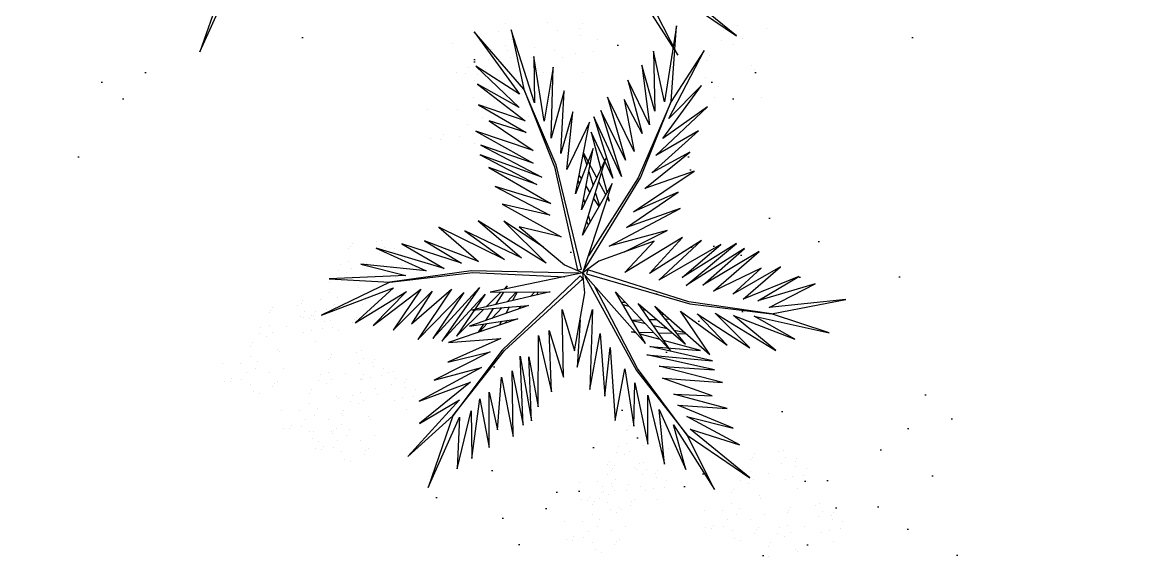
# Model space of a CAD drawing. Header units: millimetres. Extents: x 166 to 289, y 88 to 139.
# Drawn here: x 178.259 to 181.451, y 124.971 to 126.494 of the extents above; entities that cross this region are included whole.
import ezdxf

# ---------------------------------------------------------------- set-up
doc = ezdxf.new("R2010")
doc.units = ezdxf.units.MM
doc.header["$LTSCALE"] = 0.6
doc.layers.add('VEGETAÇAO', color=76, linetype='Continuous')

msp = doc.modelspace()

# ---------------------------------------------------------------- hatches: boundary and pattern name
at = {"layer": 'VEGETAÇAO', "lineweight": -3}
h = msp.add_hatch(dxfattribs=at)
h.set_pattern_fill('AR-SAND', color=256, scale=0.01, angle=45, style=0)
h.set_pattern_definition([(82.5, (5.93117, 0.92942), (-0.35738135, 0.3347535), [0, -0.38608, 0, -0.4318, 0, -0.41275]), (52.5, (5.9312, 0.9294), (-0.189011, 0.8247329), [0, -0.20828, 0, -0.34798, 0, -0.13335]), (12.5, (5.71025, 0.7085), (0.5582998, 0.5603323), [0, -0.127, 0, -0.4572, 0, -0.5969]), (2.5, (5.71025, 0.7085), (0.3822811, 0.6975508), [0, -0.0635, 0, -0.29972, 0, -0.3429])])
h.paths.add_polyline_path([(179.1822, 126.8591, 1), (177.6328, 126.8591, 1)])
at = {"layer": 'VEGETAÇAO'}
h = msp.add_hatch(dxfattribs=at)
h.set_pattern_fill('AR-SAND', color=98, scale=0.01, angle=45, style=0)
h.set_pattern_definition([(82.5, (7.666, 0.92942), (-0.35738135, 0.3347535), [0, -0.38608, 0, -0.4318, 0, -0.41275]), (52.5, (7.666, 0.9294), (-0.189011, 0.8247329), [0, -0.20828, 0, -0.34798, 0, -0.13335]), (12.5, (7.4451, 0.7085), (0.5582998, 0.5603323), [0, -0.127, 0, -0.4572, 0, -0.5969]), (2.5, (7.4451, 0.7085), (0.3822811, 0.6975508), [0, -0.0635, 0, -0.29972, 0, -0.3429])])
h.paths.add_polyline_path([(180.917, 126.8591, 1), (179.3676, 126.8591, 1)])
at = {"layer": 'VEGETAÇAO', "lineweight": -3}
h = msp.add_hatch(dxfattribs=at)
h.set_pattern_fill('AR-SAND', color=256, scale=0.01, angle=45, style=0)
h.set_pattern_definition([(82.5, (7.666, -0.6163), (-0.35738135, 0.3347535), [0, -0.38608, 0, -0.4318, 0, -0.41275]), (52.5, (7.666, -0.6163), (-0.189011, 0.8247329), [0, -0.20828, 0, -0.34798, 0, -0.13335]), (12.5, (7.4451, -0.8372), (0.5582998, 0.5603323), [0, -0.127, 0, -0.4572, 0, -0.5969]), (2.5, (7.4451, -0.8372), (0.3822811, 0.6975508), [0, -0.0635, 0, -0.29972, 0, -0.3429])])
h.paths.add_polyline_path([(180.917, 125.3134, 1), (179.3676, 125.3134, 1)])
h = msp.add_hatch(dxfattribs=at)
h.set_pattern_fill('AR-SAND', color=256, scale=0.01, angle=45, style=0)
h.set_pattern_definition([(82.5, (8.1998, -1.57572), (-0.35738135, 0.3347535), [0, -0.38608, 0, -0.4318, 0, -0.41275]), (52.5, (8.1998, -1.5757), (-0.189011, 0.8247329), [0, -0.20828, 0, -0.34798, 0, -0.13335]), (12.5, (7.97887, -1.79664), (0.5582998, 0.5603323), [0, -0.127, 0, -0.4572, 0, -0.5969]), (2.5, (7.9789, -1.79664), (0.3822811, 0.6975508), [0, -0.0635, 0, -0.29972, 0, -0.3429])])
h.paths.add_polyline_path([(181.4508, 124.354, 1), (179.9014, 124.354, 1)])

# ---------------------------------------------------------------- linework, layer by layer
at = {"layer": 'VEGETAÇAO', "color": 98}
for p, q in [((178.8822, 126.7498), (178.7642, 126.4101)), ((178.7642, 126.4101), (178.9135, 126.7439)), ((179.9273, 126.7075), (180.123, 126.4009)), ((180.2903, 126.4557), (180.0065, 126.6863)), ((179.9928, 126.6576), (180.2903, 126.4557)), ((180.123, 126.4009), (179.9928, 126.6576)), ((179.634, 126.4897), (179.634, 126.4897)), ((179.7513, 126.493), (179.7513, 126.493)), ((179.8517, 126.4914), (179.8517, 126.4914)), ((180.1199, 126.4844), (180.0852, 126.2677)), ((180.1042, 126.2692), (180.1199, 126.4844)), ((180.2942, 126.4841), (180.2942, 126.4841)), ((179.6853, 126.304), (179.5443, 126.4672)), ((179.5443, 126.4672), (179.6729, 126.2895)), ((179.6143, 126.4693), (179.6143, 126.4693)), ((179.7156, 126.2649), (179.6497, 126.473)), ((179.6497, 126.473), (179.6853, 126.304)), ((179.7797, 126.4698), (179.7797, 126.4698)), ((179.8431, 126.4762), (179.8431, 126.4762)), ((179.8464, 126.4559), (179.8464, 126.4559)), ((180.2541, 126.4719), (180.2541, 126.4719)), ((180.3069, 126.4496), (180.3069, 126.4496)), ((180.3767, 126.4771), (180.3767, 126.4771)), ((179.4838, 126.4351), (179.4838, 126.4351)), ((179.5689, 126.4361), (179.5689, 126.4361)), ((179.5933, 126.4165), (179.5933, 126.4165)), ((179.6333, 126.4288), (179.6333, 126.4288)), ((179.6509, 126.4458), (179.6509, 126.4458)), ((179.7159, 126.4217), (179.7159, 126.4217)), ((179.8957, 126.4451), (179.8957, 126.4451)), ((180.2462, 126.4428), (180.2462, 126.4428)), ((180.2822, 126.4311), (180.2822, 126.4311)), ((179.5853, 126.3875), (179.5853, 126.3875)), ((179.5972, 126.3918), (179.5972, 126.3918)), ((179.6391, 126.4128), (179.6391, 126.4128)), ((179.6461, 126.3943), (179.6461, 126.3943)), ((179.7059, 126.3933), (179.7059, 126.3933)), ((179.743, 126.2128), (179.7142, 126.3973)), ((179.7142, 126.3973), (179.7156, 126.2649)), ((179.7718, 126.4136), (179.7718, 126.4136)), ((179.7963, 126.3941), (179.7963, 126.3941)), ((179.8335, 126.4056), (179.8335, 126.4056)), ((179.8839, 126.4122), (179.8839, 126.4122)), ((180.0852, 126.2677), (180.0539, 126.4119)), ((180.0539, 126.4119), (180.0579, 126.2418)), ((180.098, 126.2202), (180.1986, 126.4139)), ((180.1986, 126.4139), (180.1042, 126.2692)), ((180.2046, 126.3849), (180.2046, 126.3849)), ((180.2132, 126.4001), (180.2132, 126.4001)), ((179.4925, 126.3518), (179.4925, 126.3518)), ((179.528, 126.3644), (179.528, 126.3644)), ((179.6729, 126.2895), (179.5488, 126.3693)), ((179.5488, 126.3693), (179.672, 126.2518)), ((179.5753, 126.3591), (179.5753, 126.3591)), ((179.6214, 126.3757), (179.6214, 126.3757)), ((179.7421, 126.3519), (179.7421, 126.3519)), ((179.7692, 126.3665), (179.743, 126.2128)), ((179.7633, 126.1645), (179.7692, 126.3665)), ((179.8534, 126.3518), (179.8534, 126.3518)), ((180.0579, 126.2418), (180.0213, 126.3723)), ((180.0213, 126.3723), (180.0431, 126.2028)), ((180.3337, 126.3702), (180.3337, 126.3702)), ((180.3402, 126.3597), (180.3402, 126.3597)), ((179.5193, 126.3492), (179.5193, 126.3492)), ((179.5437, 126.3296), (179.5437, 126.3296)), ((179.5524, 126.3448), (179.5524, 126.3448)), ((179.672, 126.2518), (179.5538, 126.3183)), ((179.5538, 126.3183), (179.6891, 126.2138)), ((179.6171, 126.3379), (179.6171, 126.3379)), ((179.7223, 126.3267), (179.7223, 126.3267)), ((179.7309, 126.3419), (179.7309, 126.3419)), ((180.0431, 126.2028), (179.9814, 126.3293)), ((179.9814, 126.3293), (180.0219, 126.1779)), ((180.2032, 126.336), (180.2032, 126.336)), ((179.6299, 126.3035), (179.6299, 126.3035)), ((179.6572, 126.2912), (179.6572, 126.2912)), ((179.6729, 126.3149), (179.6729, 126.3149)), ((179.6794, 126.3044), (179.6794, 126.3044)), ((179.777, 126.0887), (179.6853, 126.304)), ((179.6853, 126.304), (179.7729, 126.0834)), ((179.7997, 126.2993), (179.7633, 126.1645)), ((179.7906, 126.1212), (179.7997, 126.2993)), ((180.0726, 126.3018), (180.0726, 126.3018)), ((180.0805, 126.164), (180.1906, 126.3148)), ((180.1906, 126.3148), (180.098, 126.2202)), ((180.1578, 126.3028), (180.1578, 126.3028)), ((180.2398, 126.3124), (180.2398, 126.3124)), ((179.5424, 126.2807), (179.5424, 126.2807)), ((179.6891, 126.2138), (179.556, 126.2596)), ((179.556, 126.2596), (179.6918, 126.1812)), ((179.5789, 126.2571), (179.5789, 126.2571)), ((179.9992, 126.1269), (179.9236, 126.2814)), ((179.9236, 126.2814), (179.9742, 126.1016)), ((180.0219, 126.1779), (179.9711, 126.2748)), ((179.9711, 126.2748), (179.9992, 126.1269)), ((180.1042, 126.2692), (180.0102, 126.0514)), ((180.0168, 126.0522), (180.1042, 126.2692)), ((180.228, 126.2795), (180.228, 126.2795)), ((180.3607, 126.2803), (180.3607, 126.2803)), ((179.4118, 126.2464), (179.4118, 126.2464)), ((179.4969, 126.2475), (179.4969, 126.2475)), ((179.5671, 126.2242), (179.5671, 126.2242)), ((179.6999, 126.225), (179.6999, 126.225)), ((179.825, 126.2398), (179.7906, 126.1212)), ((179.8077, 126.0759), (179.825, 126.2398)), ((179.9633, 126.0557), (179.8848, 126.225)), ((179.8848, 126.225), (179.9389, 126.0511)), ((179.9742, 126.1016), (179.9046, 126.2431)), ((179.9046, 126.2431), (179.9633, 126.0557)), ((180.0608, 126.1155), (180.2078, 126.2541)), ((180.2078, 126.2541), (180.0805, 126.164)), ((179.5253, 126.2031), (179.5253, 126.2031)), ((179.6918, 126.1812), (179.5872, 126.2138)), ((179.5872, 126.2138), (179.7117, 126.1291)), ((179.6339, 126.2047), (179.6339, 126.2047)), ((179.8724, 126.2102), (179.8077, 126.0759)), ((179.8324, 126.0058), (179.8724, 126.2102)), ((179.4205, 126.1631), (179.4205, 126.1631)), ((179.4474, 126.1605), (179.4474, 126.1605)), ((179.456, 126.1757), (179.456, 126.1757)), ((179.5034, 126.1704), (179.5034, 126.1704)), ((179.7117, 126.1291), (179.549, 126.1848)), ((179.549, 126.1848), (179.7119, 126.0935)), ((179.6701, 126.1633), (179.6701, 126.1633)), ((179.7645, 126.169), (179.7636, 126.1732)), ((179.9389, 126.0511), (179.8764, 126.1818)), ((179.8764, 126.1818), (179.9043, 126.0762)), ((180.0494, 126.0656), (180.1818, 126.1851)), ((180.1818, 126.1851), (180.0608, 126.1155)), ((179.5452, 126.1493), (179.5452, 126.1493)), ((179.7119, 126.0935), (179.5627, 126.1443)), ((179.5627, 126.1443), (179.7367, 126.0533)), ((179.6503, 126.138), (179.6503, 126.138)), ((179.659, 126.1532), (179.659, 126.1532)), ((179.8824, 126.1355), (179.8324, 126.0058)), ((179.8495, 125.9606), (179.8824, 126.1355)), ((179.5579, 126.1148), (179.5579, 126.1148)), ((179.7367, 126.0533), (179.5614, 126.1175)), ((179.5614, 126.1175), (179.7227, 126.0329)), ((179.5853, 126.1025), (179.5853, 126.1025)), ((179.9189, 126.107), (179.8495, 125.9606)), ((179.8526, 125.8882), (179.9189, 126.107)), ((179.8545, 126.1191), (179.8642, 126.0882)), ((179.8928, 126.0519), (179.8552, 126.1226)), ((180.0295, 126.0214), (180.1576, 126.1251)), ((180.1576, 126.1251), (180.0494, 126.0656)), ((179.7227, 126.0329), (179.586, 126.081)), ((179.586, 126.081), (179.7619, 125.9786)), ((179.7729, 126.0834), (179.838, 125.789)), ((179.8495, 125.7916), (179.777, 126.0887)), ((179.87, 126.0695), (179.8823, 126.0299)), ((179.9067, 126.0668), (179.9219, 126.0094)), ((179.9974, 125.9545), (180.1702, 126.0706)), ((180.1702, 126.0706), (180.0295, 126.0214)), ((179.8399, 126.0441), (179.843, 126.0334)), ((179.8492, 126.0494), (179.8429, 126.0595)), ((179.937, 126.0359), (179.8526, 125.8882)), ((179.8528, 125.7809), (179.937, 126.0359)), ((179.858, 125.7909), (180.0168, 126.0522)), ((180.0102, 126.0514), (179.869, 125.83)), ((179.9185, 126.0035), (179.8988, 126.0406)), ((179.7619, 125.9786), (179.6041, 126.0269)), ((179.6041, 126.0269), (179.7589, 125.9457)), ((179.8733, 126.0109), (179.8623, 126.0286)), ((179.889, 126.0084), (179.9004, 125.9719)), ((179.9775, 125.9103), (180.1245, 126.0107)), ((180.1245, 126.0107), (179.9974, 125.9545)), ((179.7589, 125.9457), (179.6233, 125.9767)), ((179.6233, 125.9767), (179.7919, 125.8841)), ((179.8552, 125.9912), (179.8586, 125.9798)), ((179.8992, 125.9698), (179.8844, 125.9933)), ((179.9283, 125.985), (179.9233, 125.9945)), ((179.9247, 125.9987), (179.9283, 125.985)), ((179.8692, 125.9431), (179.8742, 125.926)), ((179.9285, 125.8569), (180.13, 125.9648)), ((180.13, 125.9648), (179.9775, 125.9103)), ((179.6303, 125.8194), (179.4433, 125.9109)), ((179.4433, 125.9109), (179.5562, 125.8137)), ((179.7492, 125.8085), (179.555, 125.9291)), ((179.555, 125.9291), (179.6784, 125.8242)), ((179.7413, 125.8541), (179.6283, 125.9282)), ((179.6283, 125.9282), (179.7492, 125.8085)), ((179.7919, 125.8841), (179.6722, 125.9119)), ((179.6722, 125.9119), (179.8012, 125.804)), ((179.8696, 125.9179), (179.8642, 125.9265)), ((179.2801, 125.8738), (179.2801, 125.8738)), ((179.5562, 125.8137), (179.4024, 125.8729)), ((179.4024, 125.8729), (179.5081, 125.8089)), ((179.6784, 125.8242), (179.518, 125.9013)), ((179.518, 125.9013), (179.6303, 125.8194)), ((180.0565, 125.8719), (179.8986, 125.8141)), ((180.0926, 125.9017), (179.9285, 125.8569)), ((179.972, 125.841), (180.0926, 125.9017)), ((180.1371, 125.8818), (179.9726, 125.7822)), ((179.9726, 125.7822), (180.0565, 125.8719)), ((180.0425, 125.7799), (180.1371, 125.8818)), ((180.1902, 125.8734), (180.0425, 125.7799)), ((180.0695, 125.7608), (180.1902, 125.8734)), ((179.1881, 125.8496), (179.1881, 125.8496)), ((179.1917, 125.855), (179.1917, 125.855)), ((179.1969, 125.8641), (179.1969, 125.8641)), ((179.4591, 125.7938), (179.2656, 125.8518)), ((179.2656, 125.8518), (179.4073, 125.7866)), ((179.2664, 125.8701), (179.2664, 125.8701)), ((179.2878, 125.8531), (179.2878, 125.8531)), ((179.3135, 125.8415), (179.3135, 125.8415)), ((179.3187, 125.8506), (179.3187, 125.8506)), ((179.5081, 125.8089), (179.3383, 125.8638)), ((179.3383, 125.8638), (179.4591, 125.7938)), ((180.2461, 125.862), (180.0695, 125.7608)), ((180.2901, 125.865), (180.1361, 125.7677)), ((180.1361, 125.7677), (180.2461, 125.862)), ((180.1468, 125.7453), (180.2901, 125.865)), ((180.3126, 125.8505), (180.1468, 125.7453)), ((180.194, 125.7467), (180.3126, 125.8505)), ((180.3545, 125.8421), (180.194, 125.7467)), ((180.2249, 125.7291), (180.3545, 125.8421)), ((179.1876, 125.8131), (179.1876, 125.8131)), ((179.2372, 125.8089), (179.2372, 125.8089)), ((179.2755, 125.8377), (179.2755, 125.8377)), ((179.3155, 125.8294), (179.3155, 125.8294)), ((179.3451, 125.8229), (179.3451, 125.8229)), ((179.8986, 125.8141), (179.8528, 125.7809)), ((179.1589, 125.7883), (179.1589, 125.7883)), ((179.1636, 125.8057), (179.1636, 125.8057)), ((179.1805, 125.7813), (179.1805, 125.7813)), ((179.1953, 125.7924), (179.1953, 125.7924)), ((179.4073, 125.7866), (179.2216, 125.8065)), ((179.2216, 125.8065), (179.3499, 125.7736)), ((179.2854, 125.7922), (179.2854, 125.7922)), ((179.5359, 125.7873), (179.3043, 125.7545)), ((179.3043, 125.7545), (179.54, 125.782)), ((179.3078, 125.7992), (179.3078, 125.7992)), ((179.338, 125.8031), (179.338, 125.8031)), ((179.8416, 125.7805), (179.5359, 125.7873)), ((179.54, 125.782), (179.8022, 125.7704)), ((179.8528, 125.7809), (179.59, 125.7263)), ((179.8012, 125.804), (179.8528, 125.7809)), ((179.838, 125.789), (179.8495, 125.7916)), ((179.8416, 125.7786), (179.8416, 125.7805)), ((179.8528, 125.7809), (180.0316, 125.5806)), ((179.8587, 125.7247), (179.8528, 125.7809)), ((179.8564, 125.7918), (179.858, 125.7909)), ((179.8672, 125.7898), (179.8637, 125.7785)), ((179.8637, 125.7785), (180.1573, 125.6928)), ((180.1548, 125.6989), (179.8672, 125.7898)), ((180.3605, 125.7945), (180.2249, 125.7291)), ((180.4158, 125.7987), (180.28, 125.7203)), ((180.28, 125.7203), (180.3605, 125.7945)), ((180.3095, 125.7063), (180.4158, 125.7987)), ((179.3043, 125.7545), (179.1101, 125.6605)), ((179.3499, 125.7736), (179.1318, 125.7639)), ((179.1318, 125.7639), (179.3043, 125.7545)), ((179.1339, 125.7536), (179.1339, 125.7536)), ((179.1391, 125.7627), (179.1391, 125.7627)), ((179.2114, 125.7447), (179.2114, 125.7447)), ((179.3197, 125.7669), (179.3197, 125.7669)), ((179.8453, 125.7727), (179.6242, 125.5614)), ((179.6283, 125.7343), (179.6384, 125.7443)), ((179.6308, 125.5605), (179.8533, 125.7641)), ((179.6384, 125.7443), (179.6327, 125.7352)), ((179.8533, 125.7641), (179.8453, 125.7727)), ((179.8605, 125.7724), (179.8588, 125.7715)), ((179.8588, 125.7715), (180.0058, 125.5033)), ((180.4677, 125.7712), (180.3095, 125.7063)), ((180.3511, 125.7021), (180.4677, 125.7712)), ((180.5143, 125.7501), (180.3511, 125.7021)), ((180.3832, 125.6825), (180.5143, 125.7501)), ((179.1101, 125.6605), (179.3151, 125.7388)), ((179.1331, 125.7242), (179.1331, 125.7242)), ((179.3151, 125.7388), (179.2059, 125.6395)), ((179.2059, 125.6395), (179.3512, 125.7282)), ((179.2153, 125.7384), (179.2153, 125.7384)), ((179.2564, 125.6312), (179.3924, 125.7349)), ((179.3512, 125.7282), (179.2564, 125.6312)), ((179.3924, 125.7349), (179.3136, 125.6181)), ((179.3136, 125.6181), (179.4245, 125.729)), ((179.366, 125.6364), (179.48, 125.7347)), ((179.4245, 125.729), (179.366, 125.6364)), ((179.48, 125.7347), (179.3841, 125.592)), ((179.3841, 125.592), (179.5144, 125.7257)), ((179.4267, 125.5947), (179.5596, 125.7392)), ((179.5144, 125.7257), (179.4267, 125.5947)), ((179.5596, 125.7392), (179.4523, 125.5866)), ((179.4523, 125.5866), (179.5758, 125.7204)), ((179.5758, 125.7204), (179.4939, 125.6009)), ((179.76, 125.7271), (179.5375, 125.6751)), ((179.5783, 125.6847), (179.6204, 125.7265)), ((179.59, 125.7263), (179.76, 125.7271)), ((179.6272, 125.7265), (179.605, 125.6909)), ((179.6377, 125.6986), (179.6637, 125.7267)), ((179.6661, 125.7267), (179.6531, 125.7022)), ((179.7042, 125.7141), (179.7165, 125.7269)), ((179.7258, 125.727), (179.721, 125.718)), ((179.8298, 125.5591), (179.8587, 125.7247)), ((180.0083, 125.5095), (179.8872, 125.7424)), ((180.0316, 125.5806), (179.9458, 125.7275)), ((179.9458, 125.7275), (180.1022, 125.5608)), ((178.971, 125.6835), (178.971, 125.6835)), ((179.0404, 125.6895), (179.0404, 125.6895)), ((179.0542, 125.6932), (179.0542, 125.6932)), ((179.0547, 125.7037), (179.0547, 125.7037)), ((179.1058, 125.7043), (179.1058, 125.7043)), ((179.1479, 125.6903), (179.1479, 125.6903)), ((179.155, 125.7101), (179.155, 125.7101)), ((179.2276, 125.6908), (179.2276, 125.6908)), ((179.699, 125.6882), (179.531, 125.6293)), ((179.5375, 125.6751), (179.699, 125.6882)), ((179.5982, 125.68), (179.5764, 125.6453)), ((179.5944, 125.6515), (179.6225, 125.682)), ((179.6434, 125.6837), (179.6337, 125.6653)), ((179.6695, 125.6779), (179.6777, 125.6865)), ((179.9631, 125.6979), (179.9732, 125.6983)), ((179.985, 125.6857), (179.9678, 125.6899)), ((180.1022, 125.5608), (180.0101, 125.6941)), ((180.0101, 125.6941), (180.1451, 125.578)), ((180.1451, 125.578), (180.0578, 125.6862)), ((180.0578, 125.6862), (180.2148, 125.5494)), ((180.3895, 125.6645), (180.1548, 125.6989)), ((180.1573, 125.6928), (180.3895, 125.6645)), ((180.6014, 125.705), (180.3832, 125.6825)), ((180.3895, 125.6645), (180.6014, 125.705)), ((178.9621, 125.669), (178.9621, 125.669)), ((178.9658, 125.6744), (178.9658, 125.6744)), ((179.0495, 125.657), (179.0495, 125.657)), ((179.06, 125.6537), (179.06, 125.6537)), ((179.0618, 125.6725), (179.0618, 125.6725)), ((179.0761, 125.6521), (179.0761, 125.6521)), ((179.0813, 125.6612), (179.0813, 125.6612)), ((179.0875, 125.6609), (179.0875, 125.6609)), ((179.0895, 125.6488), (179.0895, 125.6488)), ((179.0927, 125.67), (179.0927, 125.67)), ((179.1097, 125.6581), (179.1097, 125.6581)), ((179.1228, 125.6777), (179.1228, 125.6777)), ((179.188, 125.6786), (179.188, 125.6786)), ((179.2097, 125.6538), (179.2097, 125.6538)), ((179.6683, 125.6508), (179.4713, 125.5833)), ((179.4939, 125.6009), (179.5715, 125.6779)), ((179.531, 125.6293), (179.6683, 125.6508)), ((179.7981, 125.4843), (179.794, 125.6766)), ((179.794, 125.6766), (179.8298, 125.5591)), ((179.8375, 125.5129), (179.8808, 125.6774)), ((179.8808, 125.6774), (179.8734, 125.4489)), ((180.0337, 125.6737), (180.0222, 125.6765)), ((180.0418, 125.6482), (180.0625, 125.649)), ((180.0872, 125.6606), (180.0764, 125.6633)), ((180.0871, 125.6499), (180.099, 125.6503)), ((180.2148, 125.5494), (180.1309, 125.6726)), ((180.1309, 125.6726), (180.2641, 125.5756)), ((180.2641, 125.5756), (180.1786, 125.6647)), ((180.1786, 125.6647), (180.3283, 125.5678)), ((180.3283, 125.5678), (180.2298, 125.6666)), ((180.2298, 125.6666), (180.4018, 125.5605)), ((180.4018, 125.5605), (180.2817, 125.6601)), ((180.2817, 125.6601), (180.4559, 125.5929)), ((180.4559, 125.5929), (180.3406, 125.6578)), ((180.3406, 125.6578), (180.5537, 125.6108)), ((180.5537, 125.6108), (180.3895, 125.6645)), ((178.9377, 125.6251), (178.9377, 125.6251)), ((178.9617, 125.6324), (178.9617, 125.6324)), ((179.0112, 125.6282), (179.0112, 125.6282)), ((179.0818, 125.6186), (179.0818, 125.6186)), ((179.112, 125.6225), (179.112, 125.6225)), ((179.1191, 125.6423), (179.1191, 125.6423)), ((179.1348, 125.6454), (179.1348, 125.6454)), ((179.1424, 125.6247), (179.1424, 125.6247)), ((179.1588, 125.6173), (179.1588, 125.6173)), ((179.1978, 125.6386), (179.1978, 125.6386)), ((179.203, 125.6478), (179.203, 125.6478)), ((179.5703, 125.6355), (179.5558, 125.6122)), ((179.5592, 125.6134), (179.5811, 125.6371)), ((179.6222, 125.6436), (179.6166, 125.6331)), ((179.6314, 125.6381), (179.6391, 125.6462)), ((179.7642, 125.4426), (179.7571, 125.6172)), ((179.7571, 125.6172), (179.7981, 125.4843)), ((179.8452, 125.6477), (179.8375, 125.5129)), ((179.9932, 125.6464), (180.0209, 125.6474)), ((180.0317, 125.6359), (179.9944, 125.6443)), ((180.0941, 125.6218), (180.0537, 125.6309)), ((180.1448, 125.6104), (180.1132, 125.6175)), ((178.9329, 125.6077), (178.9329, 125.6077)), ((178.9545, 125.6006), (178.9545, 125.6006)), ((178.9693, 125.6118), (178.9693, 125.6118)), ((179.0594, 125.6116), (179.0594, 125.6116)), ((179.0937, 125.5863), (179.0937, 125.5863)), ((179.6199, 125.5944), (179.4693, 125.5274)), ((179.4713, 125.5833), (179.6199, 125.5944)), ((179.7264, 125.3999), (179.7271, 125.6034)), ((179.7271, 125.6034), (179.7642, 125.4426)), ((179.8734, 125.4489), (179.9026, 125.6083)), ((179.9026, 125.6083), (179.916, 125.4308)), ((180.0055, 125.6098), (179.9918, 125.6135)), ((179.9918, 125.6135), (180.0025, 125.6132)), ((180.0128, 125.6128), (180.0547, 125.6113)), ((180.0735, 125.5913), (180.0162, 125.6069)), ((180.0675, 125.6109), (180.1085, 125.6094)), ((180.1882, 125.5602), (180.0828, 125.5888)), ((180.1201, 125.609), (180.1475, 125.608)), ((178.9079, 125.5729), (178.9079, 125.5729)), ((178.9131, 125.5821), (178.9131, 125.5821)), ((178.9854, 125.5641), (178.9854, 125.5641)), ((178.9893, 125.5578), (178.9893, 125.5578)), ((179.2087, 125.5555), (179.2087, 125.5555)), ((179.2225, 125.5592), (179.2225, 125.5592)), ((179.5893, 125.5569), (179.4304, 125.4757)), ((179.4693, 125.5274), (179.5893, 125.5569)), ((179.6242, 125.5614), (179.4836, 125.3744)), ((179.4836, 125.3744), (179.6308, 125.5605)), ((179.916, 125.4308), (179.9308, 125.569)), ((179.9308, 125.569), (179.945, 125.3613)), ((180.2215, 125.5312), (180.0438, 125.5713)), ((180.0438, 125.5713), (180.1882, 125.5602)), ((178.8288, 125.523), (178.8288, 125.523)), ((178.8799, 125.5237), (178.8799, 125.5237)), ((178.9071, 125.5436), (178.9071, 125.5436)), ((178.929, 125.5295), (178.929, 125.5295)), ((179.1304, 125.535), (179.1304, 125.535)), ((179.1341, 125.5404), (179.1341, 125.5404)), ((179.1393, 125.5495), (179.1393, 125.5495)), ((179.2179, 125.523), (179.2179, 125.523)), ((179.2301, 125.5385), (179.2301, 125.5385)), ((179.2558, 125.5269), (179.2558, 125.5269)), ((179.261, 125.536), (179.261, 125.536)), ((179.6832, 125.348), (179.675, 125.5441)), ((179.675, 125.5441), (179.707, 125.3602)), ((179.707, 125.3602), (179.6997, 125.5423)), ((179.6997, 125.5423), (179.7264, 125.3999)), ((180.2272, 125.505), (180.0355, 125.5479)), ((180.0355, 125.5479), (180.2215, 125.5312)), ((178.8968, 125.4971), (178.8968, 125.4971)), ((178.922, 125.5097), (178.922, 125.5097)), ((178.962, 125.498), (178.962, 125.498)), ((179.0016, 125.5102), (179.0016, 125.5102)), ((179.106, 125.4911), (179.106, 125.4911)), ((179.13, 125.4984), (179.13, 125.4984)), ((179.1795, 125.4942), (179.1795, 125.4942)), ((179.2302, 125.4909), (179.2302, 125.4909)), ((179.2579, 125.5148), (179.2579, 125.5148)), ((179.2803, 125.4885), (179.2803, 125.4885)), ((179.2874, 125.5083), (179.2874, 125.5083)), ((179.2997, 125.497), (179.2997, 125.497)), ((179.3134, 125.5006), (179.3134, 125.5006)), ((179.5654, 125.5117), (179.3875, 125.4158)), ((179.4304, 125.4757), (179.5654, 125.5117)), ((179.655, 125.3159), (179.6526, 125.5026)), ((179.6526, 125.5026), (179.6832, 125.348)), ((179.945, 125.3613), (179.9728, 125.5077)), ((179.9728, 125.5077), (179.9984, 125.3449)), ((180.0058, 125.5033), (180.15, 125.3191)), ((180.15, 125.3191), (180.0083, 125.5095)), ((180.2508, 125.4695), (180.0699, 125.5155)), ((180.0699, 125.5155), (180.2272, 125.505)), ((178.834, 125.4731), (178.834, 125.4731)), ((178.8501, 125.4715), (178.8501, 125.4715)), ((178.8553, 125.4806), (178.8553, 125.4806)), ((178.8837, 125.4775), (178.8837, 125.4775)), ((178.9088, 125.4648), (178.9088, 125.4648)), ((178.9719, 125.458), (178.9719, 125.458)), ((178.9771, 125.4671), (178.9771, 125.4671)), ((178.9838, 125.4732), (178.9838, 125.4732)), ((179.1012, 125.4737), (179.1012, 125.4737)), ((179.1228, 125.4666), (179.1228, 125.4666)), ((179.1377, 125.4778), (179.1377, 125.4778)), ((179.2213, 125.4764), (179.2213, 125.4764)), ((179.225, 125.4818), (179.225, 125.4818)), ((179.2278, 125.4776), (179.2278, 125.4776)), ((179.2501, 125.4846), (179.2501, 125.4846)), ((179.3088, 125.4645), (179.3088, 125.4645)), ((179.3211, 125.48), (179.3211, 125.48)), ((179.3468, 125.4683), (179.3468, 125.4683)), ((179.352, 125.4774), (179.352, 125.4774)), ((179.3875, 125.4158), (179.5338, 125.4699)), ((179.5338, 125.4699), (179.3884, 125.3527)), ((179.6108, 125.3345), (179.6219, 125.4846)), ((179.6219, 125.4846), (179.655, 125.3159)), ((179.9984, 125.3449), (180.001, 125.4684)), ((180.001, 125.4684), (180.0383, 125.294)), ((180.2214, 125.4316), (180.0793, 125.4812)), ((180.0793, 125.4812), (180.2508, 125.4695)), ((178.9165, 125.4441), (178.9165, 125.4441)), ((178.9329, 125.4367), (178.9329, 125.4367)), ((179.0763, 125.4389), (179.0763, 125.4389)), ((179.0815, 125.4481), (179.0815, 125.4481)), ((179.1537, 125.4301), (179.1537, 125.4301)), ((179.1969, 125.4326), (179.1969, 125.4326)), ((179.2209, 125.4399), (179.2209, 125.4399)), ((179.2621, 125.4523), (179.2621, 125.4523)), ((179.2705, 125.4357), (179.2705, 125.4357)), ((179.341, 125.426), (179.341, 125.426)), ((179.3488, 125.4562), (179.3488, 125.4562)), ((179.3713, 125.4299), (179.3713, 125.4299)), ((179.3783, 125.4497), (179.3783, 125.4497)), ((179.5867, 125.2845), (179.5867, 125.4413)), ((179.5867, 125.4413), (179.6108, 125.3345)), ((180.0383, 125.294), (180.0385, 125.4336)), ((180.0385, 125.4336), (180.0851, 125.2369)), ((180.2635, 125.3954), (180.112, 125.436)), ((180.112, 125.436), (180.2214, 125.4316)), ((179.0754, 125.4096), (179.0754, 125.4096)), ((179.0974, 125.3955), (179.0974, 125.3955)), ((179.1576, 125.4238), (179.1576, 125.4238)), ((179.1921, 125.4151), (179.1921, 125.4151)), ((179.2138, 125.4081), (179.2138, 125.4081)), ((179.2286, 125.4192), (179.2286, 125.4192)), ((179.3187, 125.4191), (179.3187, 125.4191)), ((179.353, 125.3937), (179.353, 125.3937)), ((179.5023, 125.4201), (179.355, 125.259)), ((179.3884, 125.3527), (179.5023, 125.4201)), ((179.537, 125.2533), (179.5598, 125.4228)), ((179.5598, 125.4228), (179.5867, 125.2845)), ((180.2807, 125.3393), (180.123, 125.4052)), ((180.123, 125.4052), (180.2635, 125.3954)), ((178.9971, 125.389), (178.9971, 125.389)), ((179.0482, 125.3897), (179.0482, 125.3897)), ((179.0652, 125.3631), (179.0652, 125.3631)), ((179.0903, 125.3757), (179.0903, 125.3757)), ((179.1304, 125.364), (179.1304, 125.364)), ((179.1672, 125.3804), (179.1672, 125.3804)), ((179.1699, 125.3762), (179.1699, 125.3762)), ((179.1724, 125.3895), (179.1724, 125.3895)), ((179.2447, 125.3716), (179.2447, 125.3716)), ((179.2486, 125.3652), (179.2486, 125.3652)), ((179.355, 125.259), (179.4836, 125.3744)), ((179.4836, 125.3744), (179.4128, 125.1706)), ((179.4128, 125.1706), (179.5024, 125.3709)), ((179.4953, 125.2235), (179.5354, 125.3889)), ((179.5024, 125.3709), (179.4953, 125.2235)), ((179.5354, 125.3889), (179.537, 125.2533)), ((180.0851, 125.2369), (180.0707, 125.3923)), ((180.0707, 125.3923), (180.1463, 125.2215)), ((180.2988, 125.2914), (180.1494, 125.3729)), ((180.1494, 125.3729), (180.2807, 125.3393)), ((179.0023, 125.3391), (179.0023, 125.3391)), ((179.0184, 125.3375), (179.0184, 125.3375)), ((179.0236, 125.3466), (179.0236, 125.3466)), ((179.052, 125.3435), (179.052, 125.3435)), ((179.0771, 125.3308), (179.0771, 125.3308)), ((179.088, 125.3305), (179.088, 125.3305)), ((179.1391, 125.3311), (179.1391, 125.3311)), ((179.1454, 125.3331), (179.1454, 125.3331)), ((179.1521, 125.3392), (179.1521, 125.3392)), ((179.1663, 125.351), (179.1663, 125.351)), ((179.1883, 125.3369), (179.1883, 125.3369)), ((179.9779, 125.3315), (179.9779, 125.3315)), ((179.9815, 125.3369), (179.9815, 125.3369)), ((179.9867, 125.346), (179.9867, 125.346)), ((180.0562, 125.352), (180.0562, 125.352)), ((180.0699, 125.3557), (180.0699, 125.3557)), ((180.0776, 125.335), (180.0776, 125.335)), ((180.1085, 125.3325), (180.1085, 125.3325)), ((180.1463, 125.2215), (180.1107, 125.349)), ((180.1107, 125.349), (180.2281, 125.1651)), ((180.3285, 125.1979), (180.1582, 125.3363)), ((180.1582, 125.3363), (180.2988, 125.2914)), ((179.0848, 125.3101), (179.0848, 125.3101)), ((179.1012, 125.3027), (179.1012, 125.3027)), ((179.1402, 125.324), (179.1402, 125.324)), ((179.1561, 125.3045), (179.1561, 125.3045)), ((179.1812, 125.3171), (179.1812, 125.3171)), ((179.2213, 125.3054), (179.2213, 125.3054)), ((179.2609, 125.3176), (179.2609, 125.3176)), ((180.0653, 125.3196), (180.0653, 125.3196)), ((180.1033, 125.3234), (180.1033, 125.3234)), ((180.1053, 125.3113), (180.1053, 125.3113)), ((180.1349, 125.3048), (180.1349, 125.3048)), ((180.2281, 125.1651), (180.15, 125.3191)), ((180.15, 125.3191), (180.3285, 125.1979)), ((179.0933, 125.2805), (179.0933, 125.2805)), ((179.1094, 125.2789), (179.1094, 125.2789)), ((179.1146, 125.2881), (179.1146, 125.2881)), ((179.143, 125.2849), (179.143, 125.2849)), ((179.168, 125.2722), (179.168, 125.2722)), ((179.2311, 125.2654), (179.2311, 125.2654)), ((179.2363, 125.2746), (179.2363, 125.2746)), ((179.243, 125.2806), (179.243, 125.2806)), ((179.9487, 125.2702), (179.9487, 125.2702)), ((179.9534, 125.2876), (179.9534, 125.2876)), ((179.9775, 125.295), (179.9775, 125.295)), ((179.9851, 125.2743), (179.9851, 125.2743)), ((180.027, 125.2908), (180.027, 125.2908)), ((180.0752, 125.2741), (180.0752, 125.2741)), ((180.0976, 125.2811), (180.0976, 125.2811)), ((180.1278, 125.285), (180.1278, 125.285)), ((180.3401, 125.266), (180.3401, 125.266)), ((180.4095, 125.2721), (180.4095, 125.2721)), ((180.4233, 125.2757), (180.4233, 125.2757)), ((179.1757, 125.2515), (179.1757, 125.2515)), ((179.1921, 125.2441), (179.1921, 125.2441)), ((179.9237, 125.2355), (179.9237, 125.2355)), ((179.9289, 125.2446), (179.9289, 125.2446)), ((179.9703, 125.2632), (179.9703, 125.2632)), ((180.013, 125.2389), (180.013, 125.2389)), ((180.0268, 125.2425), (180.0268, 125.2425)), ((180.1095, 125.2488), (180.1095, 125.2488)), ((180.3312, 125.2515), (180.3312, 125.2515)), ((180.3349, 125.2569), (180.3349, 125.2569)), ((180.4186, 125.2396), (180.4186, 125.2396)), ((180.4309, 125.255), (180.4309, 125.255)), ((180.4566, 125.2434), (180.4566, 125.2434)), ((180.4618, 125.2525), (180.4618, 125.2525)), ((179.9229, 125.2061), (179.9229, 125.2061)), ((179.9347, 125.2183), (179.9347, 125.2183)), ((179.9384, 125.2237), (179.9384, 125.2237)), ((179.9436, 125.2328), (179.9436, 125.2328)), ((180.0012, 125.2266), (180.0012, 125.2266)), ((180.0051, 125.2203), (180.0051, 125.2203)), ((180.0221, 125.2064), (180.0221, 125.2064)), ((180.0344, 125.2218), (180.0344, 125.2218)), ((180.0601, 125.2102), (180.0601, 125.2102)), ((180.0653, 125.2193), (180.0653, 125.2193)), ((180.3068, 125.2076), (180.3068, 125.2076)), ((180.3308, 125.215), (180.3308, 125.215)), ((180.3803, 125.2108), (180.3803, 125.2108)), ((180.4587, 125.2313), (180.4587, 125.2313)), ((180.4811, 125.205), (180.4811, 125.205)), ((180.4882, 125.2248), (180.4882, 125.2248)), ((179.8445, 125.1856), (179.8445, 125.1856)), ((179.8956, 125.1862), (179.8956, 125.1862)), ((179.9103, 125.1744), (179.9103, 125.1744)), ((179.9343, 125.1818), (179.9343, 125.1818)), ((179.9377, 125.1722), (179.9377, 125.1722)), ((179.9448, 125.192), (179.9448, 125.192)), ((179.9838, 125.1776), (179.9838, 125.1776)), ((180.0174, 125.1727), (180.0174, 125.1727)), ((180.0622, 125.1981), (180.0622, 125.1981)), ((180.0846, 125.1718), (180.0846, 125.1718)), ((180.0917, 125.1916), (180.0917, 125.1916)), ((180.302, 125.1902), (180.302, 125.1902)), ((180.3236, 125.1832), (180.3236, 125.1832)), ((180.3384, 125.1943), (180.3384, 125.1943)), ((180.4286, 125.1942), (180.4286, 125.1942)), ((180.4509, 125.2011), (180.4509, 125.2011)), ((179.8711, 125.1431), (179.8711, 125.1431)), ((179.8995, 125.14), (179.8995, 125.14)), ((179.9055, 125.157), (179.9055, 125.157)), ((179.9126, 125.1596), (179.9126, 125.1596)), ((179.9271, 125.15), (179.9271, 125.15)), ((179.9419, 125.1611), (179.9419, 125.1611)), ((179.9778, 125.1605), (179.9778, 125.1605)), ((180.0321, 125.161), (180.0321, 125.161)), ((180.0544, 125.1679), (180.0544, 125.1679)), ((180.277, 125.1555), (180.277, 125.1555)), ((180.2822, 125.1646), (180.2822, 125.1646)), ((180.3545, 125.1466), (180.3545, 125.1466)), ((180.3584, 125.1403), (180.3584, 125.1403)), ((180.4629, 125.1688), (180.4629, 125.1688)), ((179.8498, 125.1356), (179.8498, 125.1356)), ((179.8659, 125.134), (179.8659, 125.134)), ((179.8805, 125.1223), (179.8805, 125.1223)), ((179.8857, 125.1314), (179.8857, 125.1314)), ((179.9246, 125.1273), (179.9246, 125.1273)), ((179.9322, 125.1066), (179.9322, 125.1066)), ((179.958, 125.1134), (179.958, 125.1134)), ((179.9619, 125.1071), (179.9619, 125.1071)), ((179.9877, 125.1205), (179.9877, 125.1205)), ((179.9929, 125.1297), (179.9929, 125.1297)), ((179.9995, 125.1357), (179.9995, 125.1357)), ((180.0664, 125.1356), (180.0664, 125.1356)), ((180.1979, 125.1056), (180.1979, 125.1056)), ((180.249, 125.1062), (180.249, 125.1062)), ((180.2762, 125.1261), (180.2762, 125.1261)), ((180.2982, 125.112), (180.2982, 125.112)), ((180.4444, 125.1142), (180.4444, 125.1142)), ((180.5138, 125.1202), (180.5138, 125.1202)), ((180.5276, 125.1239), (180.5276, 125.1239)), ((179.8797, 125.0929), (179.8797, 125.0929)), ((179.9017, 125.0788), (179.9017, 125.0788)), ((179.9486, 125.0992), (179.9486, 125.0992)), ((180.266, 125.0796), (180.266, 125.0796)), ((180.2911, 125.0922), (180.2911, 125.0922)), ((180.3312, 125.0805), (180.3312, 125.0805)), ((180.3707, 125.0927), (180.3707, 125.0927)), ((180.4355, 125.0997), (180.4355, 125.0997)), ((180.4392, 125.105), (180.4392, 125.105)), ((180.5229, 125.0877), (180.5229, 125.0877)), ((180.5352, 125.1032), (180.5352, 125.1032)), ((180.5609, 125.0915), (180.5609, 125.0915)), ((180.563, 125.0794), (180.563, 125.0794)), ((180.5661, 125.1007), (180.5661, 125.1007)), ((179.8014, 125.0724), (179.8014, 125.0724)), ((179.8525, 125.073), (179.8525, 125.073)), ((179.8695, 125.0464), (179.8695, 125.0464)), ((179.8946, 125.059), (179.8946, 125.059)), ((179.9347, 125.0473), (179.9347, 125.0473)), ((179.9742, 125.0595), (179.9742, 125.0595)), ((180.2031, 125.0556), (180.2031, 125.0556)), ((180.2192, 125.054), (180.2192, 125.054)), ((180.2244, 125.0632), (180.2244, 125.0632)), ((180.2528, 125.06), (180.2528, 125.06)), ((180.2779, 125.0473), (180.2779, 125.0473)), ((180.3462, 125.0497), (180.3462, 125.0497)), ((180.3529, 125.0557), (180.3529, 125.0557)), ((180.4111, 125.0558), (180.4111, 125.0558)), ((180.4351, 125.0631), (180.4351, 125.0631)), ((180.4427, 125.0424), (180.4427, 125.0424)), ((180.4846, 125.0589), (180.4846, 125.0589)), ((180.5329, 125.0423), (180.5329, 125.0423)), ((180.5552, 125.0492), (180.5552, 125.0492)), ((180.5854, 125.0532), (180.5854, 125.0532)), ((180.5925, 125.0729), (180.5925, 125.0729)), ((179.8066, 125.0224), (179.8066, 125.0224)), ((179.8227, 125.0208), (179.8227, 125.0208)), ((179.8279, 125.03), (179.8279, 125.03)), ((179.8563, 125.0268), (179.8563, 125.0268)), ((179.8814, 125.0141), (179.8814, 125.0141)), ((179.9497, 125.0165), (179.9497, 125.0165)), ((179.9564, 125.0225), (179.9564, 125.0225)), ((180.2856, 125.0266), (180.2856, 125.0266)), ((180.302, 125.0192), (180.302, 125.0192)), ((180.341, 125.0405), (180.341, 125.0405)), ((180.3865, 125.0127), (180.3865, 125.0127)), ((180.4063, 125.0384), (180.4063, 125.0384)), ((180.4279, 125.0313), (180.4279, 125.0313)), ((180.5672, 125.0169), (180.5672, 125.0169)), ((179.8891, 124.9934), (179.8891, 124.9934)), ((179.9055, 124.986), (179.9055, 124.986)), ((179.9445, 125.0073), (179.9445, 125.0073)), ((180.3813, 125.0036), (180.3813, 125.0036)), ((180.4588, 124.9948), (180.4588, 124.9948)), ((180.4627, 124.9885), (180.4627, 124.9885)), ((180.3805, 124.9742), (180.3805, 124.9742))]:
    msp.add_line(p, q, dxfattribs=at)

doc.saveas('drawing.dxf')
